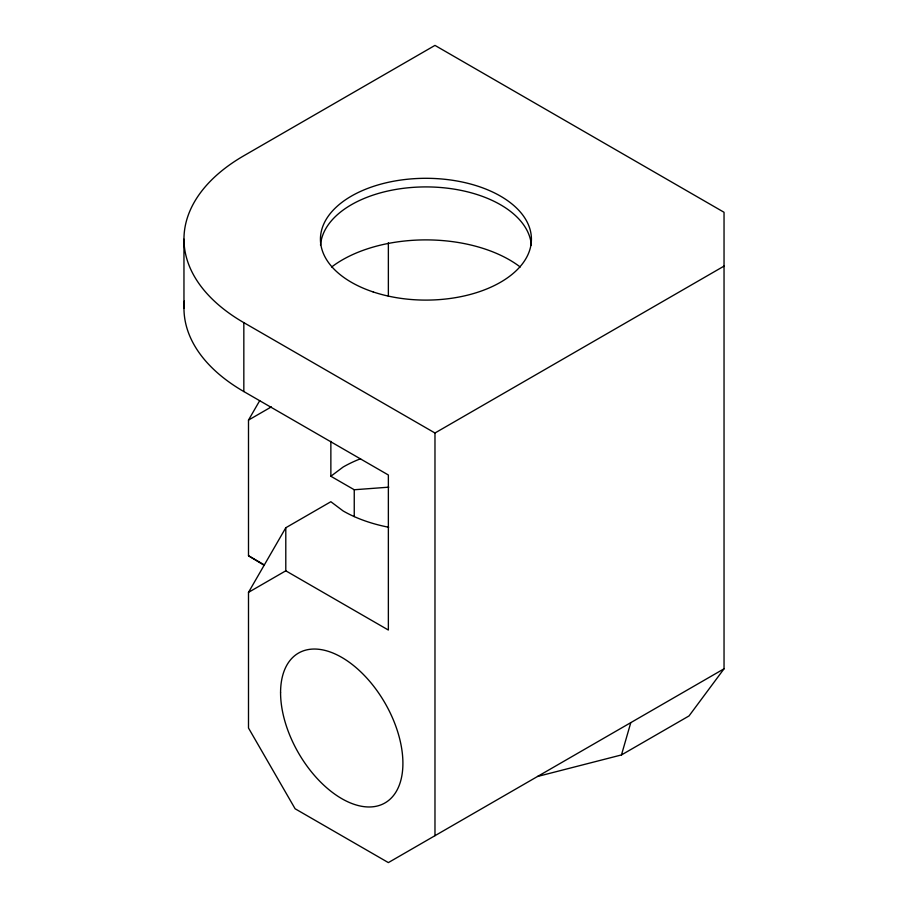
<?xml version="1.0" encoding="UTF-8"?>
<svg xmlns="http://www.w3.org/2000/svg" width="908" height="908" viewBox="0 0 908 908"><rect width="100%" height="100%" fill="white"/><g stroke="black" fill="none" stroke-linecap="round" stroke-linejoin="round"><path stroke-width="1.36" d="M537.547 776.465L621.469 754.934L630.788 722.632M264.149 565.332L248.497 555.753L248.497 420.086L259.756 400.587M248.497 592.356L285.793 570.814L388.363 630.038L388.363 474.998L243.832 391.552L243.832 322.646A204.391 118.006 0 0 1 243.832 155.756L434.977 45.4L724.039 212.279L724.039 668.799L388.363 862.6L295.111 808.767L248.497 728.012L248.497 592.356L285.793 527.752L330.864 501.727L343.133 510.954A117.098 67.601 0 0 0 388.669 527.242M724.039 668.799L689.024 715.935L621.469 754.934M388.794 487.176L354.245 489.752L330.864 476.257L343.133 467.03A117.098 67.601 0 0 1 360.567 458.744M248.497 420.086L271.356 406.886M243.832 322.646L434.977 433.002L724.039 266.112M248.497 555.753L264.444 564.958M434.977 433.002L434.977 835.678M388.363 242.708L388.363 296.269M354.245 489.752L354.245 516.573M330.864 441.333L330.864 476.257M285.793 527.752L285.793 570.814M183.961 239.201L183.961 308.107M320.535 245.171A105.498 60.904 0 0 1 425.931 186.912A105.498 60.904 0 0 1 531.328 245.171M331.636 266.997A118.153 68.213 0 0 1 520.216 266.997M243.832 391.552A204.391 118.006 0 0 1 184.324 301.093M280.572 692.702A86.51 49.94 60 0 0 372.325 806.837A86.51 49.94 60 0 0 372.325 684.507A86.51 49.94 60 0 0 280.572 692.702M373.188 291.945A105.498 60.904 0 0 0 531.418 239.201A105.498 60.904 0 0 0 373.188 186.458A105.498 60.904 0 0 0 373.188 291.945"/></g></svg>
